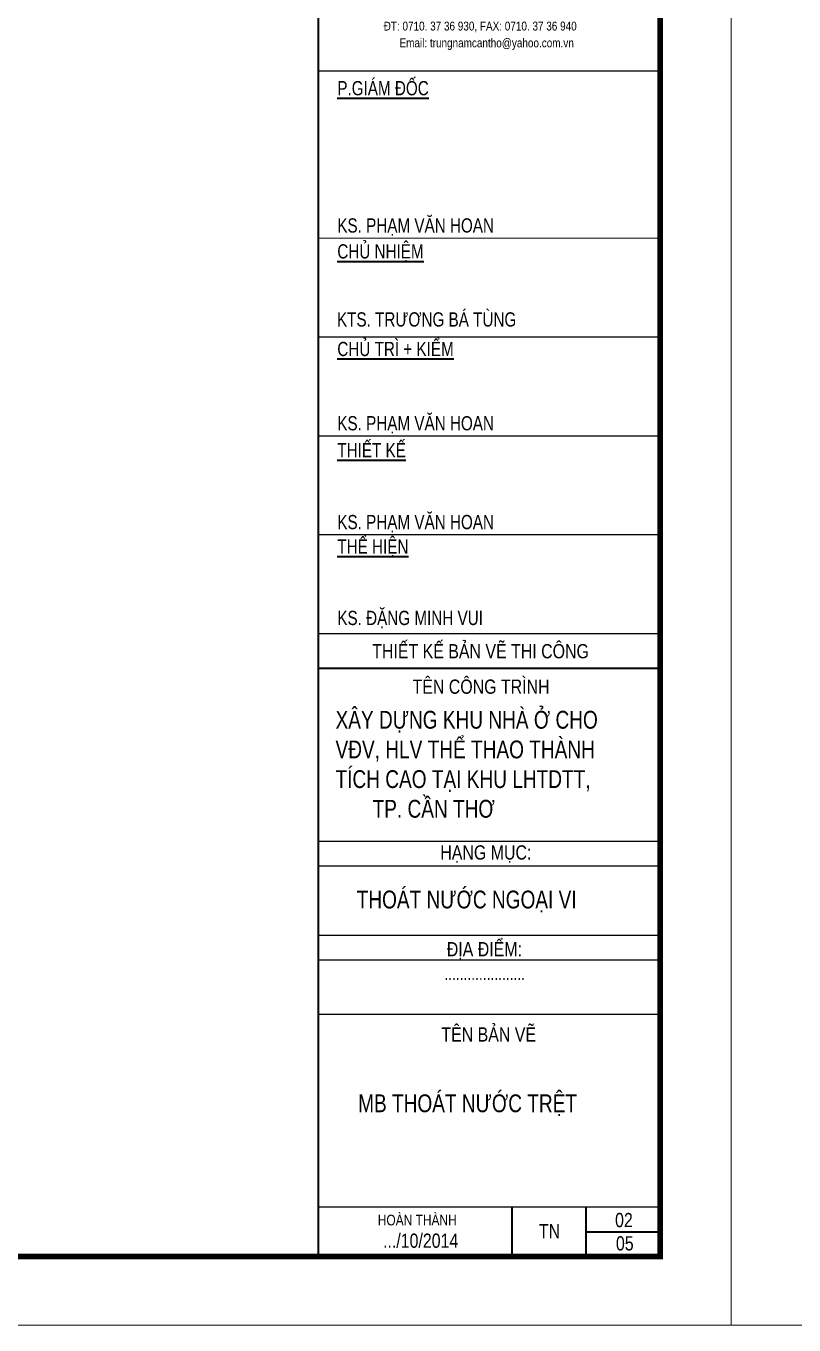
# Model space of a CAD drawing. Header units: millimetres. Extents: x -341 to 79, y 65 to 137.
# Drawn here: x -225.12 to -214.34, y 64.62 to 82.87 of the extents above; entities that cross this region are included whole.
import ezdxf

# ---------------------------------------------------------------- set-up
doc = ezdxf.new("R2010")
doc.units = ezdxf.units.MM
doc.header["$LTSCALE"] = 0.3
doc.header["$MEASUREMENT"] = 0
doc.layers.get('0').update_dxf_attribs({"linetype": 'CONTINUOUS', "lineweight": 13})
doc.layers.get('DEFPOINTS').update_dxf_attribs({"linetype": 'CONTINUOUS', "lineweight": 13})
for name, color, linetype in [('LAYER 7', 7, 'CONTINUOUS'), ('LAYER5', 5, 'CONTINUOUS'), ('LAYER7', 7, 'CONTINUOUS')]:
    doc.layers.add(name, color=color, linetype=linetype)
doc.styles.add('VNI - HELVE', font='VBOOKMN.TTF', dxfattribs={"width": 0.8})

# ---------------------------------------------------------------- blocks, each defined once
blk = doc.blocks.new('GA')
for points in [[(155.949, 153.941), (160.749, 153.941)], [(155.949, 153.594), (160.749, 153.594)], [(155.949, 152.621), (160.749, 152.621)], [(155.949, 152.274), (160.749, 152.274)]]:
    blk.add_lwpolyline(points)
at = {"layer": 'LAYER 7', "lineweight": 35}
for points in [[(155.949, 156.371), (160.749, 156.371)], [(158.666, 148.802), (158.666, 148.108)], [(159.707, 148.802), (159.707, 148.802), (159.707, 148.108)], [(159.707, 148.455), (160.749, 148.455)]]:
    blk.add_lwpolyline(points, dxfattribs=at)
at = {"layer": 'LAYER7', "const_width": 0.0278}
blk.add_lwpolyline([(160.749, 175.883), (155.949, 175.883), (155.949, 148.108), (160.749, 148.108)], close=True, dxfattribs=at)
at = {"layer": 'LAYER7', "const_width": 0.0174}
for points in [[(155.949, 164.759), (160.749, 164.759)], [(155.949, 162.412), (160.749, 162.412)], [(155.949, 161.023), (160.749, 161.023)], [(155.949, 159.634), (160.749, 159.634)], [(155.949, 158.246), (160.749, 158.246)], [(155.949, 156.857), (160.749, 156.857)], [(155.949, 151.51), (160.749, 151.51)], [(155.949, 148.802), (160.749, 148.802)]]:
    blk.add_lwpolyline(points, dxfattribs=at)
at = {"layer": 'LAYER 7', "lineweight": 35, "attachment_point": 1, "style": 'VNI - HELVE'}
for s, insert, char_height, width in [('{\\LP.GIAÙM ÑOÁC}', (156.217, 164.618), 0.2, 5.31965), ('KS. PHAÏM VAÊN HOAN', (156.217, 162.69), 0.2, 5.31965), ('{\\LCHUÛ NHIEÄM}', (156.217, 162.326), 0.2, 5.31965), ('KTS. TRÖÔNG BAÙ TUØNG', (156.212, 161.37), 0.2, 5.31965), ('{\\LCHUÛ TRÌ + KIEÅM}', (156.217, 160.955), 0.2, 5.31965), ('KS. PHAÏM VAÊN HOAN', (156.217, 159.912), 0.2, 5.31965), ('{\\LTHIEÁT KEÁ}', (156.217, 159.532), 0.2, 5.31965), ('KS. PHAÏM VAÊN HOAN', (156.217, 158.524), 0.2, 5.31965), ('{\\LTHEÅ HIEÄN}', (156.217, 158.179), 0.2, 5.31965), ('KS. ÑAËNG MINH VUI', (156.217, 157.177), 0.2, 5.31965), ('{\\fVNI-Helve|b0|i0|c0|p2;THIEÁT KEÁ BAÛN VEÕ THI COÂNG}', (156.707, 156.71), 0.2, 5.31965), ('{\\fVNI-Helve|b0|i0|c0|p2;TEÂN COÂNG TRÌNH}', (157.273, 156.212), 0.2, 5.31965), ('XAÂY DÖÏNG KHU NHAØ ÔÛ CHO\\PVÑV, HLV THEÅ THAO THAØNH \\PTÍCH CAO TAÏI KHU LHTDTT, \\P       TP. CAÀN THÔ', (156.192, 155.772), 0.25, 7.09083), ('{\\fVNI-Helve|b0|i0|c0|p2;HAÏNG MUÏC:}', (157.663, 153.883), 0.2, 5.31965), ('THOAÙT NÖÔÙC NGOAÏI VI', (156.489, 153.247), 0.25, 7.09083), ('{\\fVNI-Helve|b0|i0|c0|p2;ÑÒA ÑIEÅM:}', (157.754, 152.524), 0.2, 5.31965), ('{\\fVNI-Helve|b0|i0|c0|p2;.....................}', (157.72, 152.167), 0.17359, 5.31965), ('{\\fVNI-Helve|b0|i0|c0|p2;TEÂN BAÛN VEÕ}', (157.678, 151.327), 0.2, 5.31965), ('{\\fVNI-Helve|b0|i0|c0|p2;HOAØN THAØNH}', (156.785, 148.695), 0.15, 5.31965), ('{\\fVNI-Helve|b0|i0|c0|p2;TN}', (159.047, 148.564), 0.2, 5.31965), ('{\\fVNI-Helve|b0|i0|c0|p2;.../10/2014}', (156.859, 148.43), 0.2, 5.31965), ('{\\fVNI-Helve|b0|i0|c0|p2;05}', (160.129, 148.392), 0.2, 5.31965)]:
    blk.add_mtext(s, dxfattribs=dict(at, insert=insert, char_height=char_height, width=width))
at = {"layer": 'LAYER5', "char_height": 0.12499, "width": 8.0242, "attachment_point": 1, "style": 'VNI - HELVE'}
for s, insert in [('{\\fVNI-Helve|b0|i0|c0|p2;ÑT: 0710. 37 36 930, FAX: 0710. 37 36 940}', (156.868, 165.453)), ('{\\fVNI-Helve|b0|i0|c0|p2;Email: trungnamcantho@yahoo.com.vn}', (157.09, 165.217))]:
    blk.add_mtext(s, dxfattribs=dict(at, insert=insert))

msp = doc.modelspace()

# ---------------------------------------------------------------- linework, layer by layer
at = {"layer": 'DEFPOINTS', "linetype": 'Continuous', "ltscale": 0.08}
for points in [[(-257.2157, 64.6235), (-215.2157, 64.6235), (-215.2157, 94.3235), (-257.2157, 94.3235)], [(-215.2157, 64.6235), (-173.2157, 64.6235), (-173.2157, 94.3235), (-215.2157, 94.3235)]]:
    msp.add_lwpolyline(points, close=True, dxfattribs=at)
at = {"layer": 'LAYER7', "linetype": 'Continuous', "const_width": 0.08}
msp.add_lwpolyline([(-216.2157, 93.3609), (-255.4157, 93.3609), (-255.4157, 65.586), (-216.2157, 65.586)], close=True, dxfattribs=at)

# ---------------------------------------------------------------- block references
at = {"layer": 'LAYER 7', "lineweight": -2}
msp.add_blockref('GA', (-376.9646, -82.5219), dxfattribs=at)

# ---------------------------------------------------------------- texts
at = {"layer": 'LAYER 7', "lineweight": 35, "width": 5.319651, "attachment_point": 1, "style": 'VNI - HELVE'}
for s, insert, char_height in [('MB THOAÙT NÖÔÙC TREÄT', (-220.455, 67.8627), 0.25), ('{\\fVNI-Helve|b0|i0|c0|p2;02}', (-216.8479, 66.1981), 0.2)]:
    msp.add_mtext(s, dxfattribs=dict(at, insert=insert, char_height=char_height))

doc.saveas('drawing.dxf')
